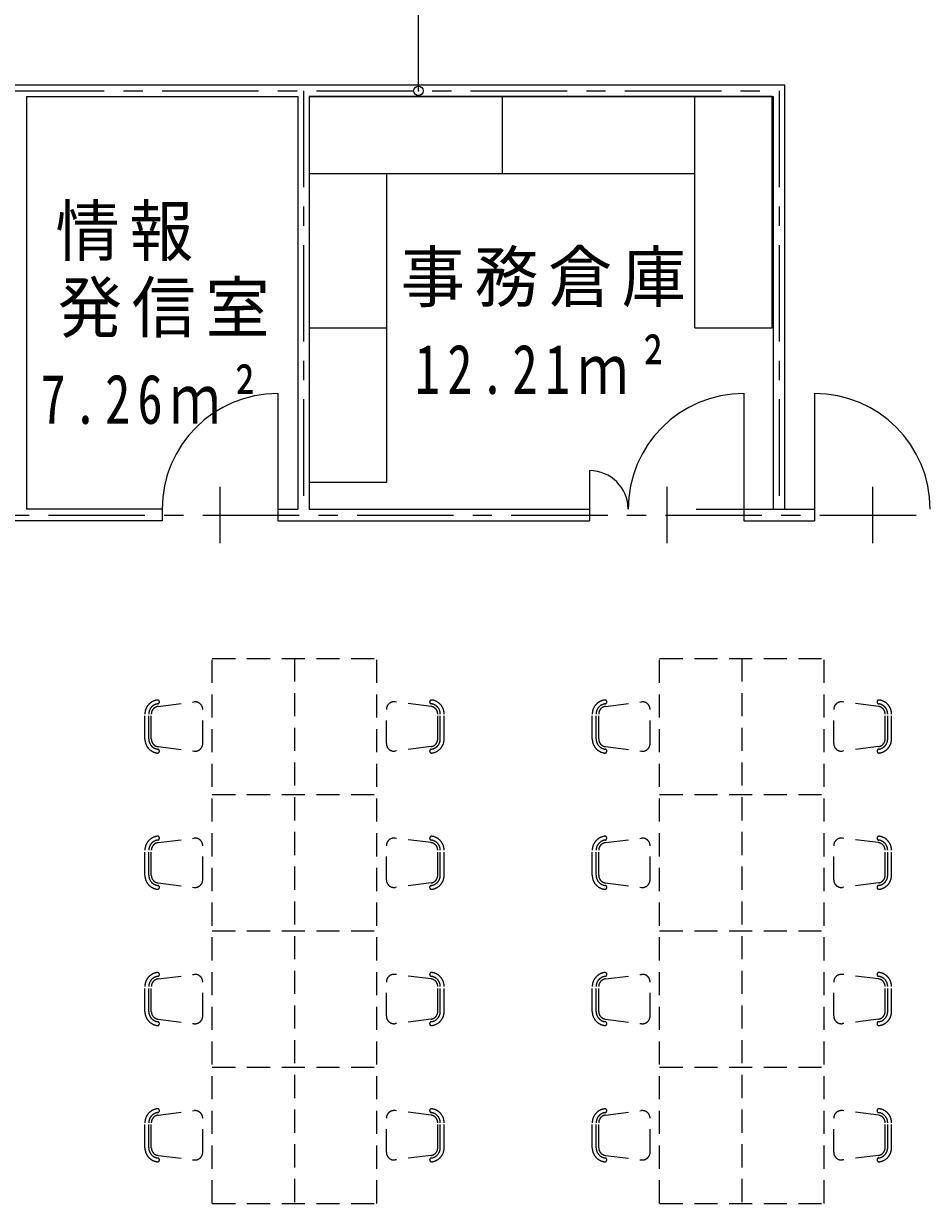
# Model space of a CAD drawing. Units: millimetres at full size; details may follow other scales. Extents: x -57346 to 60518, y -42813 to 41849.
# Drawn here: x -32043 to -25029, y -12299 to -3121 of the extents above; entities that cross this region are included whole.
import ezdxf

# ---------------------------------------------------------------- set-up
doc = ezdxf.new("R2010")
doc.units = ezdxf.units.MM
doc.header["$LTSCALE"] = 150
doc.header["$PDMODE"] = 32
doc.header["$PDSIZE"] = 75
doc.linetypes.add('CHAIN1', pattern=[8, 5, -1, 1, -1])
doc.linetypes.add('DASHED1', pattern=[1.8, 1.2, -0.6])
for name, color, linetype, lineweight in [('1-1_極細線', 4, 'Continuous', 9), ('1-3_中線', 3, 'Continuous', 25), ('1-8_ﾊｯﾁﾝｸﾞ', 4, 'Continuous', 9), ('1-A_中芯線', 4, 'CHAIN1', 9), ('1-D_文字', 4, 'Continuous', 9), ('1-E_寸法', 4, 'Continuous', 9)]:
    doc.layers.add(name, color=color, linetype=linetype, lineweight=lineweight)
doc.styles.add('ＭＳ ゴシック', font='')
doc.styles.get('ＭＳ ゴシック').set_extended_font_data('MS Gothic')

msp = doc.modelspace()

# ---------------------------------------------------------------- linework, layer by layer
at = {"layer": '1-1_極細線'}
for p, q in [((-30065.9, -5996.7), (-30065.9, -6898.8)), ((-26440.9, -5996.7), (-26440.9, -6898.8)), ((-25890.9, -5996.7), (-25890.9, -6898.8)), ((-27640.9, -6598.8), (-27640.9, -6898.8)), ((-30515.9, -6725), (-30515.9, -7162.6)), ((-27040.9, -6725), (-27040.9, -7162.6)), ((-25440.9, -6725), (-25440.9, -7162.6))]:
    msp.add_line(p, q, dxfattribs=at)
for centre, radius, start, end in [((-30065.9, -6898.8), 900, 90, 180), ((-26440.9, -6898.8), 900, 90, 180), ((-25890.9, -6898.8), 900, 0, 90), ((-27640.9, -6898.8), 300, 0, 90)]:
    msp.add_arc(centre, radius, start, end, dxfattribs=at)
at = {"layer": '1-3_中線'}
for p, q in [((-26120.9, -6898.8), (-26120.9, -3598.8)), ((-32020.9, -3688.8), (-29910.9, -3688.8)), ((-32020.9, -3688.8), (-32020.9, -6898.8)), ((-29910.9, -3688.8), (-29910.9, -6898.8)), ((-29820.9, -3688.8), (-26210.9, -3688.8)), ((-29820.9, -3688.8), (-29820.9, -6898.8)), ((-26210.9, -6898.8), (-26210.9, -3688.8)), ((-30965.9, -6898.8), (-32020.9, -6898.8)), ((-30965.9, -6898.8), (-30965.9, -6988.8)), ((-30065.9, -6898.8), (-30065.9, -6988.8)), ((-30065.9, -6898.8), (-29910.9, -6898.8)), ((-29820.9, -6898.8), (-27640.9, -6898.8)), ((-27640.9, -6898.8), (-27640.9, -6988.8)), ((-26440.9, -6898.8), (-26440.9, -6988.8)), ((-26440.9, -6898.8), (-25890.9, -6898.8)), ((-25890.9, -6898.8), (-25890.9, -6988.8)), ((-30965.9, -6988.8), (-32110.9, -6988.8)), ((-30065.9, -6988.8), (-27640.9, -6988.8)), ((-26440.9, -6988.8), (-25890.9, -6988.8))]:
    msp.add_line(p, q, dxfattribs=at)
msp.add_lwpolyline([(-26120.9, -3598.8), (-36003.4, -3598.8), (-36003.4, -3688.8)], dxfattribs=at)
at = {"layer": '1-8_ﾊｯﾁﾝｸﾞ'}
for p, q in [((-26220.9, -3688.8), (-29820.9, -3688.8)), ((-29820.9, -3688.8), (-29820.9, -6688.8)), ((-28320.9, -3688.8), (-28320.9, -4288.8)), ((-26820.9, -5488.8), (-26820.9, -3688.8)), ((-26820.9, -4288.8), (-29820.9, -4288.8)), ((-29220.9, -4288.8), (-29220.9, -6688.8)), ((-29820.9, -5488.8), (-29220.9, -5488.8)), ((-29820.9, -6688.8), (-29220.9, -6688.8)), ((-26810.9, -6898.8), (-26210.9, -6898.8))]:
    msp.add_line(p, q, dxfattribs=at)
at = {"layer": '1-8_ﾊｯﾁﾝｸﾞ', "linetype": 'DASHED1'}
for p, q in [((-30575.8, -12299.3), (-30575.8, -8059.3)), ((-30575.8, -8059.3), (-29295.8, -8059.3)), ((-29935.8, -8059.3), (-29935.8, -12299.3)), ((-29295.8, -12299.3), (-29295.8, -8059.3)), ((-27095.8, -12299.3), (-27095.8, -8059.3)), ((-27095.8, -8059.3), (-25815.9, -8059.3)), ((-26455.9, -8059.3), (-26455.9, -12299.3)), ((-25815.9, -12299.3), (-25815.9, -8059.3)), ((-30997.4, -8432.7), (-30717.4, -8397.7)), ((-28874.3, -8432.7), (-29154.3, -8397.7)), ((-27517.4, -8432.7), (-27237.4, -8397.7)), ((-25394.3, -8432.7), (-25674.3, -8397.7)), ((-31099.9, -8686.3), (-31099.9, -8492.3)), ((-31069.9, -8686.3), (-31069.9, -8492.3)), ((-31049.9, -8686.3), (-31049.9, -8492.3)), ((-30649.9, -8721.3), (-30649.9, -8457.3)), ((-29221.8, -8721.3), (-29221.8, -8457.3)), ((-28821.8, -8686.3), (-28821.8, -8492.3)), ((-28801.8, -8686.3), (-28801.8, -8492.3)), ((-28771.8, -8686.3), (-28771.8, -8492.3)), ((-27619.9, -8686.3), (-27619.9, -8492.3)), ((-27589.9, -8686.3), (-27589.9, -8492.3)), ((-27569.9, -8686.3), (-27569.9, -8492.3)), ((-27169.9, -8721.3), (-27169.9, -8457.3)), ((-25741.8, -8721.3), (-25741.8, -8457.3)), ((-25341.8, -8686.3), (-25341.8, -8492.3)), ((-25321.8, -8686.3), (-25321.8, -8492.3)), ((-25291.8, -8686.3), (-25291.8, -8492.3)), ((-30997.4, -8745.9), (-30717.4, -8780.9)), ((-28874.3, -8745.9), (-29154.3, -8780.9)), ((-27517.4, -8745.9), (-27237.4, -8780.9)), ((-25394.3, -8745.9), (-25674.3, -8780.9)), ((-30575.8, -9119.3), (-29295.8, -9119.3)), ((-30575.8, -9119.3), (-29295.8, -9119.3)), ((-27095.8, -9119.3), (-25815.9, -9119.3)), ((-27095.8, -9119.3), (-25815.9, -9119.3)), ((-30997.4, -9492.7), (-30717.4, -9457.7)), ((-30649.9, -9781.3), (-30649.9, -9517.3)), ((-29221.8, -9781.3), (-29221.8, -9517.3)), ((-28874.3, -9492.7), (-29154.3, -9457.7)), ((-27517.4, -9492.7), (-27237.4, -9457.7)), ((-27169.9, -9781.3), (-27169.9, -9517.3)), ((-25741.8, -9781.3), (-25741.8, -9517.3)), ((-25394.3, -9492.7), (-25674.3, -9457.7)), ((-31099.9, -9746.3), (-31099.9, -9552.3)), ((-31069.9, -9746.3), (-31069.9, -9552.3)), ((-31049.9, -9746.3), (-31049.9, -9552.3)), ((-28821.8, -9746.3), (-28821.8, -9552.3)), ((-28801.8, -9746.3), (-28801.8, -9552.3)), ((-28771.8, -9746.3), (-28771.8, -9552.3)), ((-27619.9, -9746.3), (-27619.9, -9552.3)), ((-27589.9, -9746.3), (-27589.9, -9552.3)), ((-27569.9, -9746.3), (-27569.9, -9552.3)), ((-25341.8, -9746.3), (-25341.8, -9552.3)), ((-25321.8, -9746.3), (-25321.8, -9552.3)), ((-25291.8, -9746.3), (-25291.8, -9552.3)), ((-30997.4, -9805.9), (-30717.4, -9840.9)), ((-28874.3, -9805.9), (-29154.3, -9840.9)), ((-27517.4, -9805.9), (-27237.4, -9840.9)), ((-25394.3, -9805.9), (-25674.3, -9840.9)), ((-30575.8, -10179.3), (-29295.8, -10179.3)), ((-30575.8, -10179.3), (-29295.8, -10179.3)), ((-27095.8, -10179.3), (-25815.9, -10179.3)), ((-27095.8, -10179.3), (-25815.9, -10179.3)), ((-30997.4, -10552.7), (-30717.4, -10517.7)), ((-28874.3, -10552.7), (-29154.3, -10517.7)), ((-27517.4, -10552.7), (-27237.4, -10517.7)), ((-25394.3, -10552.7), (-25674.3, -10517.7)), ((-31099.9, -10806.3), (-31099.9, -10612.3)), ((-31069.9, -10806.3), (-31069.9, -10612.3)), ((-31049.9, -10806.3), (-31049.9, -10612.3)), ((-30649.9, -10841.3), (-30649.9, -10577.3)), ((-29221.8, -10841.3), (-29221.8, -10577.3)), ((-28821.8, -10806.3), (-28821.8, -10612.3)), ((-28801.8, -10806.3), (-28801.8, -10612.3)), ((-28771.8, -10806.3), (-28771.8, -10612.3)), ((-27619.9, -10806.3), (-27619.9, -10612.3)), ((-27589.9, -10806.3), (-27589.9, -10612.3)), ((-27569.9, -10806.3), (-27569.9, -10612.3)), ((-27169.9, -10841.3), (-27169.9, -10577.3)), ((-25741.8, -10841.3), (-25741.8, -10577.3)), ((-25341.8, -10806.3), (-25341.8, -10612.3)), ((-25321.8, -10806.3), (-25321.8, -10612.3)), ((-25291.8, -10806.3), (-25291.8, -10612.3)), ((-30997.4, -10865.9), (-30717.4, -10900.9)), ((-28874.3, -10865.9), (-29154.3, -10900.9)), ((-27517.4, -10865.9), (-27237.4, -10900.9)), ((-25394.3, -10865.9), (-25674.3, -10900.9)), ((-30575.8, -11239.3), (-29295.8, -11239.3)), ((-30575.8, -11239.3), (-29295.8, -11239.3)), ((-27095.8, -11239.3), (-25815.9, -11239.3)), ((-27095.8, -11239.3), (-25815.9, -11239.3)), ((-30997.4, -11612.7), (-30717.4, -11577.7)), ((-30649.9, -11901.3), (-30649.9, -11637.3)), ((-29221.8, -11901.3), (-29221.8, -11637.3)), ((-28874.3, -11612.7), (-29154.3, -11577.7)), ((-27517.4, -11612.7), (-27237.4, -11577.7)), ((-27169.9, -11901.3), (-27169.9, -11637.3)), ((-25741.8, -11901.3), (-25741.8, -11637.3)), ((-25394.3, -11612.7), (-25674.3, -11577.7)), ((-31099.9, -11866.3), (-31099.9, -11672.3)), ((-31069.9, -11866.3), (-31069.9, -11672.3)), ((-31049.9, -11866.3), (-31049.9, -11672.3)), ((-28821.8, -11866.3), (-28821.8, -11672.3)), ((-28801.8, -11866.3), (-28801.8, -11672.3)), ((-28771.8, -11866.3), (-28771.8, -11672.3)), ((-27619.9, -11866.3), (-27619.9, -11672.3)), ((-27589.9, -11866.3), (-27589.9, -11672.3)), ((-27569.9, -11866.3), (-27569.9, -11672.3)), ((-25341.8, -11866.3), (-25341.8, -11672.3)), ((-25321.8, -11866.3), (-25321.8, -11672.3)), ((-25291.8, -11866.3), (-25291.8, -11672.3)), ((-30997.4, -11925.9), (-30717.4, -11960.9)), ((-28874.3, -11925.9), (-29154.3, -11960.9)), ((-27517.4, -11925.9), (-27237.4, -11960.9)), ((-25394.3, -11925.9), (-25674.3, -11960.9)), ((-30575.8, -12299.3), (-29295.8, -12299.3)), ((-27095.8, -12299.3), (-25815.9, -12299.3))]:
    msp.add_line(p, q, dxfattribs=at)
at = {"layer": '1-8_ﾊｯﾁﾝｸﾞ'}
msp.add_lwpolyline([(-26820.9, -5488.8), (-26220.9, -5488.8), (-26220.9, -3688.8)], dxfattribs=at)
at = {"layer": '1-8_ﾊｯﾁﾝｸﾞ', "linetype": 'DASHED1'}
for centre, radius, start, end in [((-30989.9, -8492.3), 110, 97.12473, 180), ((-30989.9, -8492.3), 80, 97.12473, 180), ((-30989.9, -8492.3), 60, 97.12473, 180), ((-31001.7, -8398), 15, 277.12444, 97.12444), ((-30709.9, -8457.3), 60, 0, 97.12502), ((-29161.8, -8457.3), 60, 82.87498, 180), ((-28870, -8398), 15, 82.87556, 262.87556), ((-28881.8, -8492.3), 60, 360, 82.87527), ((-28881.8, -8492.3), 80, 360, 82.87527), ((-28881.8, -8492.3), 110, 360, 82.87527), ((-27509.9, -8492.3), 110, 97.12473, 180), ((-27509.9, -8492.3), 80, 97.12473, 180), ((-27509.9, -8492.3), 60, 97.12473, 180), ((-27521.7, -8398), 15, 277.12444, 97.12444), ((-27229.9, -8457.3), 60, 0, 97.12502), ((-25681.8, -8457.3), 60, 82.87498, 180), ((-25390, -8398), 15, 82.87556, 262.87556), ((-25401.8, -8492.3), 60, 360, 82.87527), ((-25401.8, -8492.3), 80, 360, 82.87527), ((-25401.8, -8492.3), 110, 360, 82.87527), ((-30989.9, -8686.3), 110, 180, 262.87527), ((-30989.9, -8686.3), 80, 180, 262.87527), ((-30989.9, -8686.3), 60, 180, 262.87527), ((-28881.8, -8686.3), 60, 277.12473, 0), ((-28881.8, -8686.3), 80, 277.12473, 0), ((-28881.8, -8686.3), 110, 277.12473, 0), ((-27509.9, -8686.3), 110, 180, 262.87527), ((-27509.9, -8686.3), 80, 180, 262.87527), ((-27509.9, -8686.3), 60, 180, 262.87527), ((-25401.8, -8686.3), 60, 277.12473, 0), ((-25401.8, -8686.3), 80, 277.12473, 0), ((-25401.8, -8686.3), 110, 277.12473, 0), ((-31001.7, -8780.6), 15, 262.87556, 82.87556), ((-30709.9, -8721.3), 60, 262.87498, 0), ((-29161.8, -8721.3), 60, 180, 277.12502), ((-28870, -8780.6), 15, 97.12444, 277.12444), ((-27521.7, -8780.6), 15, 262.87556, 82.87556), ((-27229.9, -8721.3), 60, 262.87498, 0), ((-25681.8, -8721.3), 60, 180, 277.12502), ((-25390, -8780.6), 15, 97.12444, 277.12444), ((-30989.9, -9552.3), 110, 97.12473, 180), ((-31001.7, -9458), 15, 277.12444, 97.12444), ((-28870, -9458), 15, 82.87556, 262.87556), ((-28881.8, -9552.3), 110, 360, 82.87527), ((-27509.9, -9552.3), 110, 97.12473, 180), ((-27521.7, -9458), 15, 277.12444, 97.12444), ((-25390, -9458), 15, 82.87556, 262.87556), ((-25401.8, -9552.3), 110, 360, 82.87527), ((-30989.9, -9552.3), 80, 97.12473, 180), ((-30989.9, -9552.3), 60, 97.12473, 180), ((-30709.9, -9517.3), 60, 0, 97.12502), ((-29161.8, -9517.3), 60, 82.87498, 180), ((-28881.8, -9552.3), 60, 360, 82.87527), ((-28881.8, -9552.3), 80, 360, 82.87527), ((-27509.9, -9552.3), 80, 97.12473, 180), ((-27509.9, -9552.3), 60, 97.12473, 180), ((-27229.9, -9517.3), 60, 0, 97.12502), ((-25681.8, -9517.3), 60, 82.87498, 180), ((-25401.8, -9552.3), 60, 360, 82.87527), ((-25401.8, -9552.3), 80, 360, 82.87527), ((-30989.9, -9746.3), 110, 180, 262.87527), ((-30989.9, -9746.3), 80, 180, 262.87527), ((-30989.9, -9746.3), 60, 180, 262.87527), ((-30709.9, -9781.3), 60, 262.87498, 0), ((-29161.8, -9781.3), 60, 180, 277.12502), ((-28881.8, -9746.3), 60, 277.12473, 0), ((-28881.8, -9746.3), 80, 277.12473, 0), ((-28881.8, -9746.3), 110, 277.12473, 0), ((-27509.9, -9746.3), 110, 180, 262.87527), ((-27509.9, -9746.3), 80, 180, 262.87527), ((-27509.9, -9746.3), 60, 180, 262.87527), ((-27229.9, -9781.3), 60, 262.87498, 0), ((-25681.8, -9781.3), 60, 180, 277.12502), ((-25401.8, -9746.3), 60, 277.12473, 0), ((-25401.8, -9746.3), 80, 277.12473, 0), ((-25401.8, -9746.3), 110, 277.12473, 0), ((-31001.7, -9840.6), 15, 262.87556, 82.87556), ((-28870, -9840.6), 15, 97.12444, 277.12444), ((-27521.7, -9840.6), 15, 262.87556, 82.87556), ((-25390, -9840.6), 15, 97.12444, 277.12444), ((-30989.9, -10612.3), 110, 97.12473, 180), ((-30989.9, -10612.3), 80, 97.12473, 180), ((-30989.9, -10612.3), 60, 97.12473, 180), ((-31001.7, -10518), 15, 277.12444, 97.12444), ((-30709.9, -10577.3), 60, 0, 97.12502), ((-29161.8, -10577.3), 60, 82.87498, 180), ((-28870, -10518), 15, 82.87556, 262.87556), ((-28881.8, -10612.3), 60, 360, 82.87527), ((-28881.8, -10612.3), 80, 360, 82.87527), ((-28881.8, -10612.3), 110, 360, 82.87527), ((-27509.9, -10612.3), 110, 97.12473, 180), ((-27509.9, -10612.3), 80, 97.12473, 180), ((-27509.9, -10612.3), 60, 97.12473, 180), ((-27521.7, -10518), 15, 277.12444, 97.12444), ((-27229.9, -10577.3), 60, 0, 97.12502), ((-25681.8, -10577.3), 60, 82.87498, 180), ((-25390, -10518), 15, 82.87556, 262.87556), ((-25401.8, -10612.3), 60, 360, 82.87527), ((-25401.8, -10612.3), 80, 360, 82.87527), ((-25401.8, -10612.3), 110, 360, 82.87527), ((-30989.9, -10806.3), 110, 180, 262.87527), ((-30989.9, -10806.3), 80, 180, 262.87527), ((-30989.9, -10806.3), 60, 180, 262.87527), ((-28881.8, -10806.3), 60, 277.12473, 0), ((-28881.8, -10806.3), 80, 277.12473, 0), ((-28881.8, -10806.3), 110, 277.12473, 0), ((-27509.9, -10806.3), 110, 180, 262.87527), ((-27509.9, -10806.3), 80, 180, 262.87527), ((-27509.9, -10806.3), 60, 180, 262.87527), ((-25401.8, -10806.3), 60, 277.12473, 0), ((-25401.8, -10806.3), 80, 277.12473, 0), ((-25401.8, -10806.3), 110, 277.12473, 0), ((-31001.7, -10900.6), 15, 262.87556, 82.87556), ((-30709.9, -10841.3), 60, 262.87498, 0), ((-29161.8, -10841.3), 60, 180, 277.12502), ((-28870, -10900.6), 15, 97.12444, 277.12444), ((-27521.7, -10900.6), 15, 262.87556, 82.87556), ((-27229.9, -10841.3), 60, 262.87498, 0), ((-25681.8, -10841.3), 60, 180, 277.12502), ((-25390, -10900.6), 15, 97.12444, 277.12444), ((-30989.9, -11672.3), 110, 97.12473, 180), ((-31001.7, -11578), 15, 277.12444, 97.12444), ((-28870, -11578), 15, 82.87556, 262.87556), ((-28881.8, -11672.3), 110, 360, 82.87527), ((-27509.9, -11672.3), 110, 97.12473, 180), ((-27521.7, -11578), 15, 277.12444, 97.12444), ((-25390, -11578), 15, 82.87556, 262.87556), ((-25401.8, -11672.3), 110, 360, 82.87527), ((-30989.9, -11672.3), 80, 97.12473, 180), ((-30989.9, -11672.3), 60, 97.12473, 180), ((-30709.9, -11637.3), 60, 0, 97.12502), ((-29161.8, -11637.3), 60, 82.87498, 180), ((-28881.8, -11672.3), 60, 360, 82.87527), ((-28881.8, -11672.3), 80, 360, 82.87527), ((-27509.9, -11672.3), 80, 97.12473, 180), ((-27509.9, -11672.3), 60, 97.12473, 180), ((-27229.9, -11637.3), 60, 0, 97.12502), ((-25681.8, -11637.3), 60, 82.87498, 180), ((-25401.8, -11672.3), 60, 360, 82.87527), ((-25401.8, -11672.3), 80, 360, 82.87527), ((-30989.9, -11866.3), 110, 180, 262.87527), ((-30989.9, -11866.3), 80, 180, 262.87527), ((-30989.9, -11866.3), 60, 180, 262.87527), ((-30709.9, -11901.3), 60, 262.87498, 0), ((-29161.8, -11901.3), 60, 180, 277.12502), ((-28881.8, -11866.3), 60, 277.12473, 0), ((-28881.8, -11866.3), 80, 277.12473, 0), ((-28881.8, -11866.3), 110, 277.12473, 0), ((-27509.9, -11866.3), 110, 180, 262.87527), ((-27509.9, -11866.3), 80, 180, 262.87527), ((-27509.9, -11866.3), 60, 180, 262.87527), ((-27229.9, -11901.3), 60, 262.87498, 0), ((-25681.8, -11901.3), 60, 180, 277.12502), ((-25401.8, -11866.3), 60, 277.12473, 0), ((-25401.8, -11866.3), 80, 277.12473, 0), ((-25401.8, -11866.3), 110, 277.12473, 0), ((-31001.7, -11960.6), 15, 262.87556, 82.87556), ((-28870, -11960.6), 15, 97.12444, 277.12444), ((-27521.7, -11960.6), 15, 262.87556, 82.87556), ((-25390, -11960.6), 15, 97.12444, 277.12444)]:
    msp.add_arc(centre, radius, start, end, dxfattribs=at)
at = {"layer": '1-A_中芯線'}
for p, q in [((-38165.9, -3643.8), (-26165.9, -3643.8)), ((-29865.9, -3643.8), (-29865.9, -6943.8)), ((-26165.9, -3643.8), (-26165.9, -6943.8)), ((-49849.9, -6943.8), (-1393.2, -6943.8))]:
    msp.add_line(p, q, dxfattribs=at)
at = {"layer": '1-E_寸法'}
msp.add_line((-28972, -3643.8), (-28972, -1443.8), dxfattribs=at)
at = {"layer": '1-E_寸法', "color": 2}
msp.add_point((-28972, -3643.8), dxfattribs=at)

# ---------------------------------------------------------------- texts
at = {"layer": '1-D_文字', "color": 7, "char_height": 384.9, "attachment_point": 7, "style": 'ＭＳ ゴシック'}
for s, insert in [('\\T1.15;\\W0.95;情報', (-31795.7, -4969.1)), ('\\T1.15;\\W0.95;事務倉庫', (-29110.7, -5327.2)), ('\\T1.15;\\W0.95;発信室', (-31776.4, -5566.2)), ('\\T1.29;\\W0.75;12.21ｍ²', (-29001.1, -6007.8)), ('\\T1.28;\\W0.75;7.26ｍ²', (-31912, -6240.4))]:
    msp.add_mtext(s, dxfattribs=dict(at, insert=insert))

doc.saveas('drawing.dxf')
